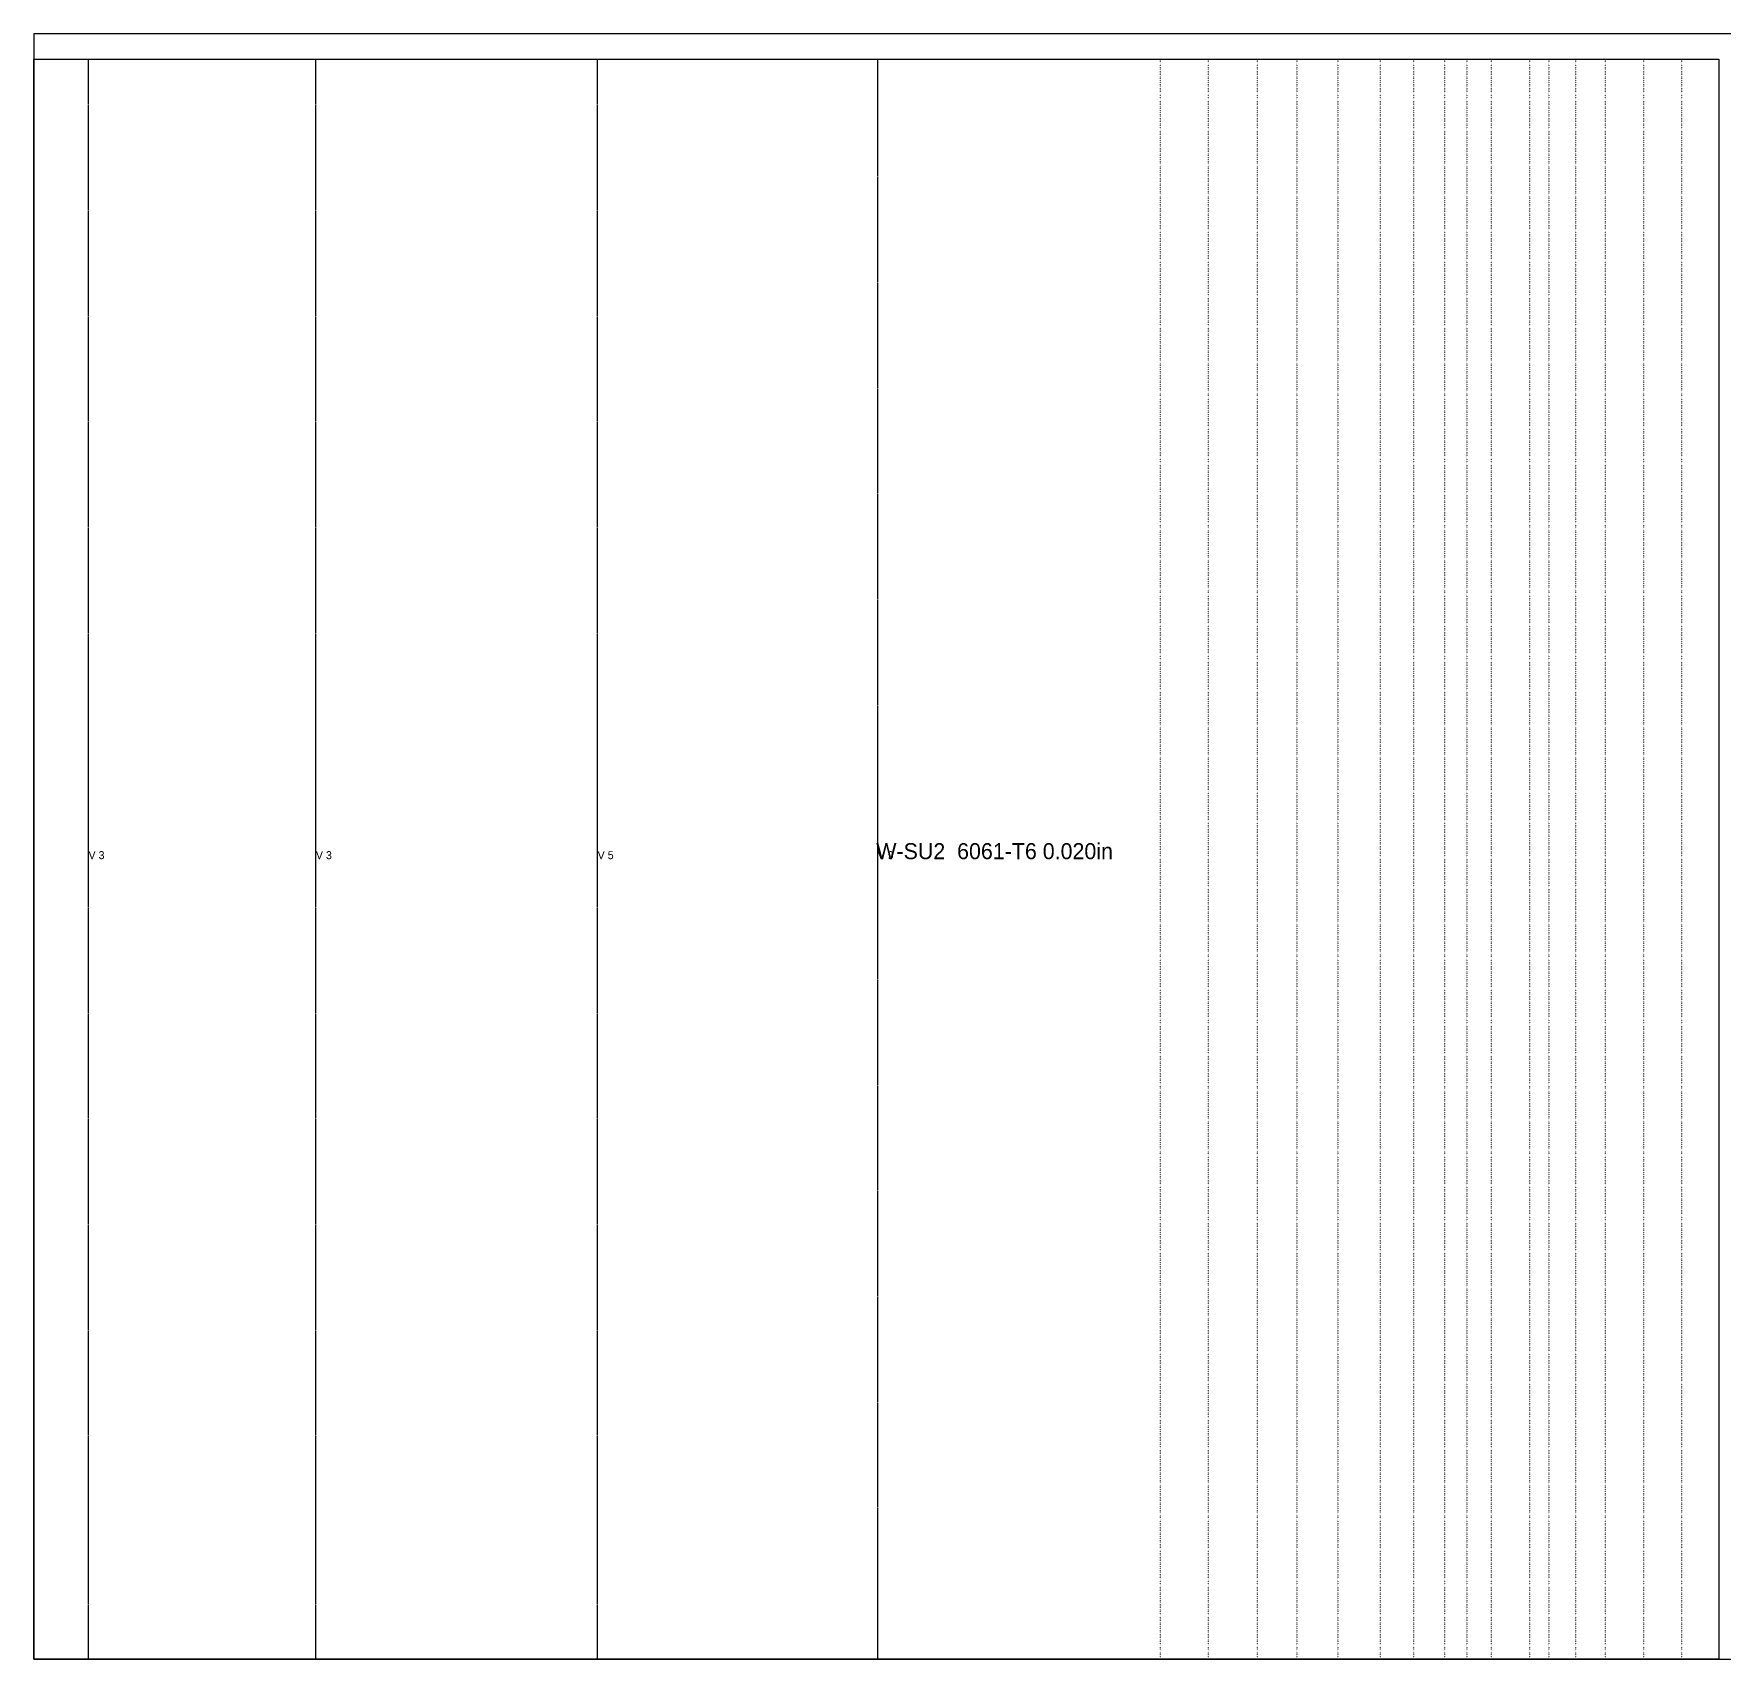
# Model space of a CAD drawing. Header units: millimetres. Extents: x 0 to 2535, y 0 to 1219.
# Drawn here: x 0 to 1268, y 0 to 1219 of the extents above; entities that cross this region are included whole.
import ezdxf

# ---------------------------------------------------------------- set-up
doc = ezdxf.new("R2010")
doc.units = ezdxf.units.MM
doc.linetypes.add('DASHED', pattern=[1.524, 1.27, -0.254])
doc.linetypes.add('DOT', pattern=[0.508, 0, -0.508])
for name, color, linetype in [('CUT', 7, 'CONTINUOUS'), ('ETCH', 8, 'CONTINUOUS'), ('ROLL', 3, 'DOT'), ('VALLEY', 1, 'DASHED')]:
    doc.layers.add(name, color=color, linetype=linetype)

msp = doc.modelspace()

# ---------------------------------------------------------------- linework, layer by layer
at = {"layer": 'CUT'}
msp.add_lwpolyline([(1178.5, 0), (1178.5, 0), (0, 0), (0, 1200), (1263.7, 1200), (1263.7, 0), (1207.3, 0), (1178.5, 0)], close=True, dxfattribs=at)
at = {"layer": 'ETCH'}
msp.add_lwpolyline([(0, 0), (2438, 0), (2438, 1219), (0, 1219)], close=True, dxfattribs=at)
at = {"layer": 'ROLL'}
for p, q in [((844.7, 1200), (844.7, 0)), ((880.8, 1200), (880.8, 0)), ((917.5, 1200), (917.5, 0)), ((947.3, 1200), (947.3, 0)), ((977.9, 1200), (977.9, 0)), ((1009.6, 1200), (1009.6, 0)), ((1034.8, 1200), (1034.8, 0)), ((1058, 1200), (1058, 0)), ((1074.8, 1200), (1074.8, 0)), ((1092.9, 1200), (1092.9, 0)), ((1121.8, 1200), (1121.8, 0)), ((1136.1, 1200), (1136.1, 0)), ((1156.2, 1200), (1156.2, 0)), ((1178.5, 1200), (1178.5, 0)), ((1207.2, 1200), (1207.2, 0)), ((1235.6, 1200), (1235.6, 0))]:
    msp.add_line(p, q, dxfattribs=at)
at = {"layer": 'VALLEY'}
for p, q in [((41, 0), (41, 1200)), ((211.5, 0), (211.5, 1200)), ((422.8, 0), (422.8, 1200)), ((632.8, 1200), (632.8, 0))]:
    msp.add_line(p, q, dxfattribs=at)

# ---------------------------------------------------------------- texts
at = {"layer": 'ETCH'}
for s, height, p in [('W-SU2  6061-T6 0.020in', 12, (631.8, 600)), ('V 3', 6, (41, 600)), ('V 3', 6, (211.5, 600)), ('V 5', 6, (422.8, 600)), ('V 9', 6, (632.8, 600))]:
    msp.add_text(s, height=height, dxfattribs=at).set_placement(p)

doc.saveas('drawing.dxf')
